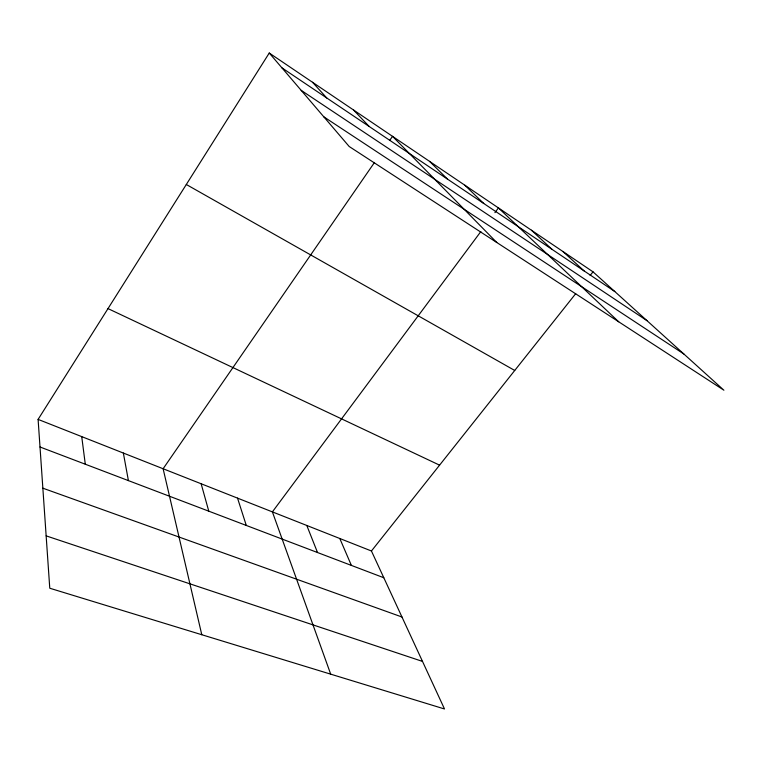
<?xml version="1.0" encoding="UTF-8"?>
<svg xmlns="http://www.w3.org/2000/svg" width="762" height="762" viewBox="0 0 762 762"><rect width="100%" height="100%" fill="white"/><g stroke="black" fill="none" stroke-linecap="round" stroke-linejoin="round"><path stroke-width="1.14" d="M38.1 419.395L371.437 550.993L444.503 708.974L49.768 588.226L38.1 419.395L269.253 53.026L593.017 271.844L723.9 390.211L349.187 146.504L269.253 53.026M374.504 162.439L163.116 468.744L201.787 634.736M389.849 140.198L392.525 136.331L496.776 242.497M480.851 231.553L272.386 511.883L330.698 674.16M494.919 212.646L498.434 207.921L618.677 321.774M371.437 550.993L575.691 293.675M590.131 275.482L593.017 271.844M46.149 535.867L422.51 661.416M42.853 488.185L401.965 617.001M40.005 446.989L383.819 577.748M108.004 308.6L439.579 465.153M186.309 184.49L514.731 370.465M323.821 116.834L683.914 354.044M301.171 90.354L647.033 320.688M281.959 67.875L614.801 291.541M562.947 251.517L584.13 270.939M531.447 230.229L551.964 249.317M464.83 185.204L483.727 203.464M429.568 161.373L447.513 179.127M353.558 110.004L369.208 126.502M312.525 82.267L326.793 98.003M339.795 538.496L351.387 565.414M306.8 525.475L317.525 552.536M237.525 498.119L246.288 525.437M201.139 483.756L208.778 511.178M123.358 453.047L128.407 480.612M81.724 436.616L85.287 464.21"/></g></svg>
